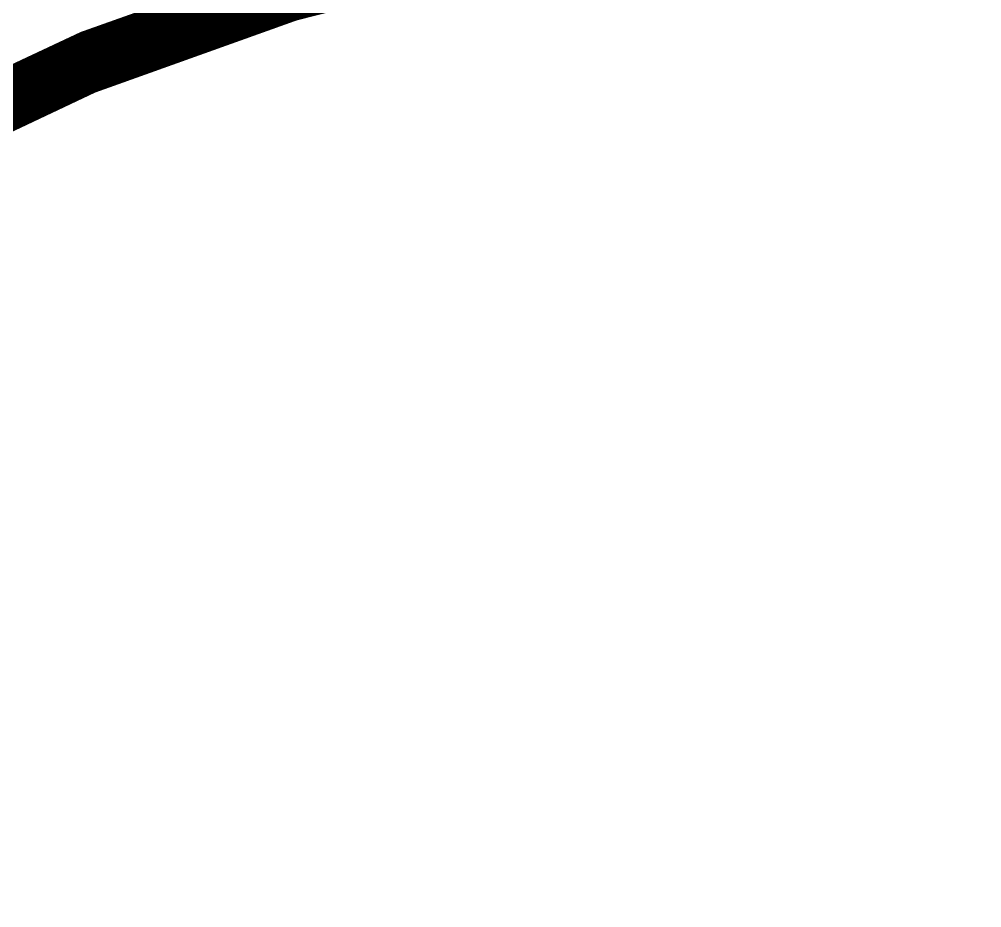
# Model space of a CAD drawing. Extents: x -30 to 92, y -59 to 43.
# Drawn here: x 10.629 to 14.82, y 26.842 to 30.709 of the extents above; entities that cross this region are included whole.
import ezdxf

# ---------------------------------------------------------------- set-up
doc = ezdxf.new("R2010")
doc.units = 0
for name, color, linetype in [('1', 12, 'CONTINUOUS'), ('16', 132, 'CONTINUOUS'), ('20', 53, 'CONTINUOUS'), ('21', 41, 'CONTINUOUS')]:
    doc.layers.add(name, color=color, linetype=linetype)

msp = doc.modelspace()

# ---------------------------------------------------------------- linework, layer by layer
at = {"layer": '1', "const_width": 0.2032}
for points in [[(14.605, 35.941, 0.4142), (0.254, 21.59)], [(28.956, 21.59, 0.4142), (14.605, 35.941)], [(14.605, 33.655, 2.4142), (26.67, 21.59)], [(26.67, 21.59, 0.4142), (14.605, 33.655)]]:
    msp.add_lwpolyline(points, format="xyb", dxfattribs=at)
at = {"layer": '16', "const_width": 0.2032}
for points in [[(14.6685, 35.941, 0.4142), (0.2858, 21.5583)], [(28.9878, 21.6218, 0.4142), (14.6685, 35.941)]]:
    msp.add_lwpolyline(points, format="xyb", dxfattribs=at)
at = {"layer": '20', "const_width": 0.2032}
for points in [[(10.795, 35.433, 0.762), (10.795, 7.747)], [(23.495, 25.4, 0.6619), (5.715, 25.4)]]:
    msp.add_lwpolyline(points, format="xyb", dxfattribs=at)
at = {"layer": '21', "const_width": 0.2032}
for points in [[(14.605, 7.239, 1), (14.605, 35.941, 1), (14.605, 7.239)], [(14.605, 11.9631, 1), (14.605, 31.2169, 1), (14.605, 11.9631)]]:
    msp.add_lwpolyline(points, format="xyb", dxfattribs=at)

doc.saveas('drawing.dxf')
